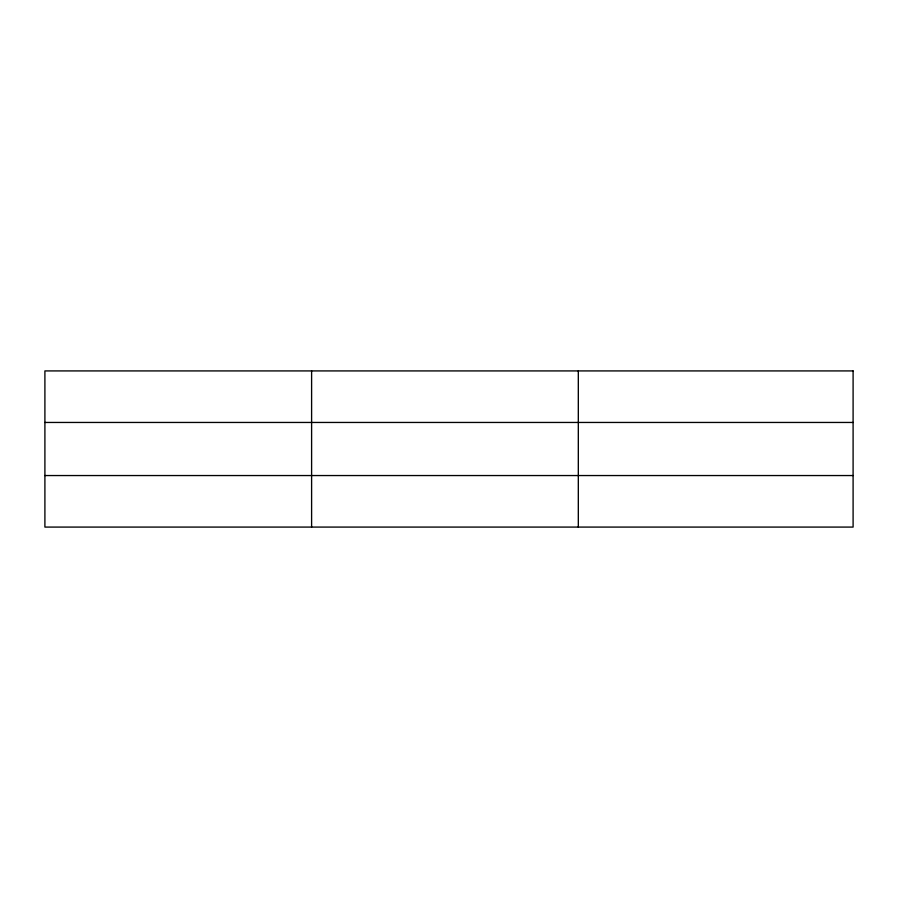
<?xml version="1.0" encoding="UTF-8"?>
<svg xmlns="http://www.w3.org/2000/svg" width="898" height="898" viewBox="0 0 898 898"><rect width="100%" height="100%" fill="white"/><g stroke="black" fill="none" stroke-linecap="round" stroke-linejoin="round"><path stroke-width="1.35" d="M311.606 527.081L311.606 370.919M578.312 527.081L578.312 370.919M44.9 422.453L853.1 422.453M44.9 475.547L853.1 475.547M853.1 370.919L853.1 527.081L44.9 527.081L44.9 370.919L853.1 370.919"/></g></svg>
